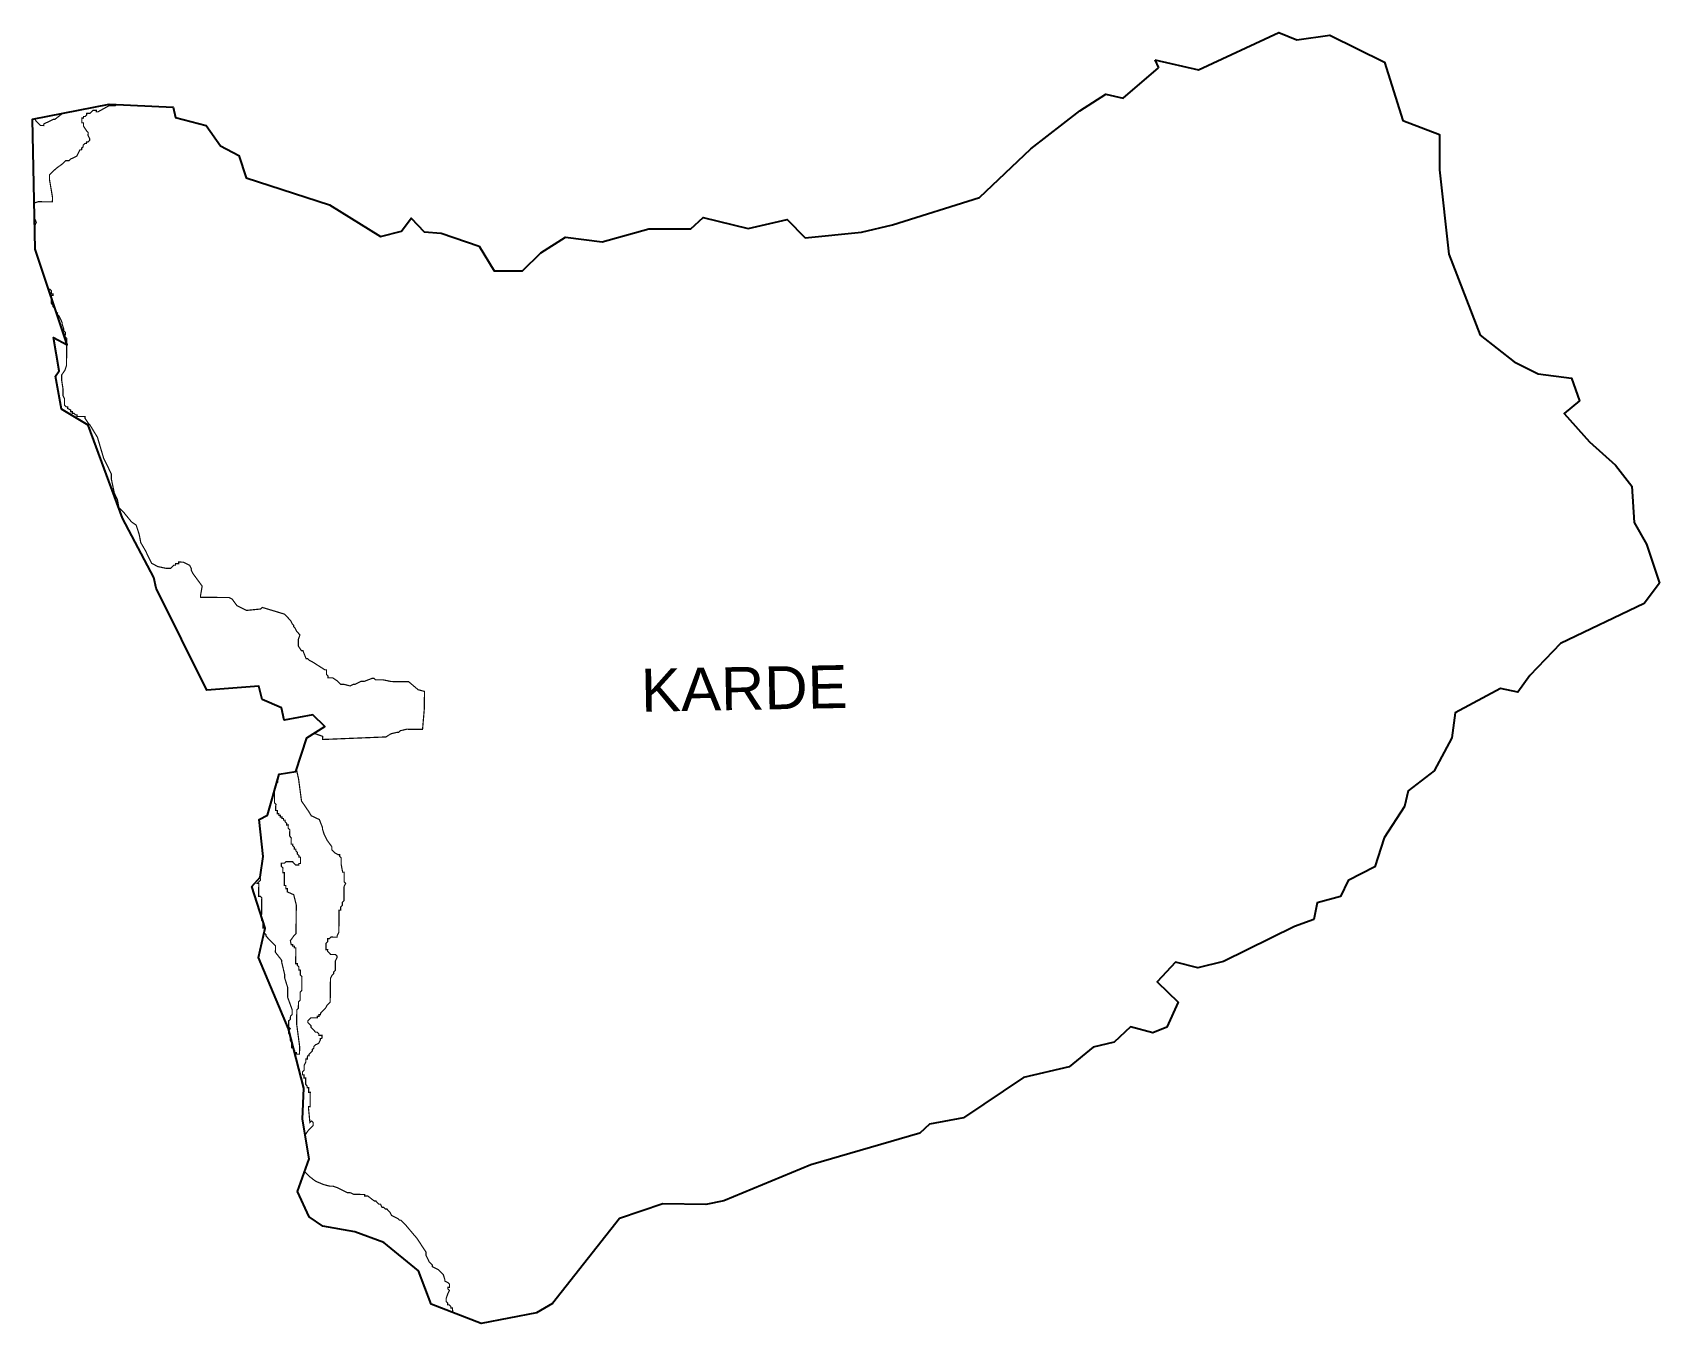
# Model space of a CAD drawing. Header units: metres. Extents: x 300549 to 304668, y 1962250 to 1965518.
import ezdxf

# ---------------------------------------------------------------- set-up
doc = ezdxf.new("R2010")
doc.units = ezdxf.units.M
for name, color, linetype in [('HAZARDS LINE', 1, 'Continuous'), ('village', 3, 'Continuous'), ('VILLAGE NAME', 250, 'Continuous')]:
    doc.layers.add(name, color=color, linetype=linetype)
doc.styles.get("Standard").update_dxf_attribs({"font": 'simplex.shx'})

msp = doc.modelspace()

# ---------------------------------------------------------------- linework, layer by layer
at = {"layer": 'HAZARDS LINE', "lineweight": 18, "const_width": 3.01}
for points in [[(300553.4, 1965086.7), (300563.4, 1965089.9), (300587.5, 1965089.6), (300599.6, 1965089.5), (300599.6, 1965093.5), (300599.7, 1965097.5), (300599.7, 1965101.6), (300592.2, 1965145.9), (300592.2, 1965149.9), (300592.3, 1965153.9), (300592.3, 1965157.9), (300596.4, 1965161.9), (300600.4, 1965165.9), (300604.5, 1965169.9), (300608.6, 1965173.8), (300624.8, 1965185.7), (300628.8, 1965189.7), (300632.9, 1965193.7), (300636.9, 1965193.6), (300640.9, 1965193.6), (300645, 1965197.5), (300661.2, 1965205.4), (300669.4, 1965221.4), (300673.4, 1965221.4), (300673.5, 1965225.4), (300677.5, 1965229.3), (300677.6, 1965233.4), (300681.6, 1965237.3), (300685.6, 1965237.3), (300685.7, 1965241.3), (300689.7, 1965241.3), (300693.8, 1965245.2), (300693.8, 1965249.3), (300689.9, 1965257.3), (300689.9, 1965261.4), (300690, 1965265.4), (300686, 1965269.5), (300678.1, 1965281.6), (300678.1, 1965285.6), (300678.2, 1965289.6), (300674.2, 1965289.7), (300674.2, 1965293.7), (300674.2, 1965297.7), (300674.3, 1965301.7), (300678.3, 1965301.7), (300678.4, 1965305.7), (300682.4, 1965305.7), (300686.4, 1965309.6), (300686.5, 1965313.7), (300690.5, 1965313.6), (300694.5, 1965313.6), (300702.6, 1965321.5), (300706.7, 1965321.5), (300710.7, 1965321.4), (300710.6, 1965317.4), (300714.7, 1965317.4), (300743, 1965333.1), (300751, 1965333.1), (300755, 1965333), (300759, 1965333), (300762.4, 1965336.3)], [(300554.5, 1965027.9), (300558.8, 1965037.7), (300554.1, 1965048.6)]]:
    msp.add_lwpolyline(points, dxfattribs=at)
at = {"layer": 'HAZARDS LINE', "lineweight": 18}
for points in [[(300626.2, 1965314.3, 3.01, 3.01, 0), (300605.9, 1965298.5, 3.01, 3.01, 0), (300601.9, 1965298.5, 3.01, 3.01, 0), (300577.7, 1965286.7, 3.01, 3.01, 0), (300577.6, 1965282.7, 3.01, 3.01, 0), (300573.6, 1965282.8, 3.01, 3.01, 0), (300569.6, 1965282.8, 3.01, 3.01, 0), (300557.7, 1965295, 3.01, 3.01, 0), (300555, 1965300.4, 3.01, 3.01, 0)], [(301261.5, 1963743.9, 3.01, 3.01, 0), (301283.9, 1963736.2, 3.01, 3.01, 0), (301283.8, 1963728.2, 3.01, 3.01, 0), (301444.2, 1963734.7, 3.01, 3.01, 0), (301456.3, 1963742.6, 3.01, 3.01, 0), (301472.4, 1963746.4, 3.01, 3.01, 0), (301476.4, 1963746.4, 3.01, 3.01, 0), (301480.4, 1963750.4, 3.01, 3.01, 0), (301496.5, 1963754.2, 3.01, 3.01, 0), (301536.6, 1963753.8, 3.01, 3.01, 0), (301541.1, 1963805.9, 3.01, 3.01, 0), (301541.5, 1963850, 3.01, 3.01, 0), (301525.5, 1963854.2, 3.01, 3.01, 0), (301501.6, 1963874.4, 3.01, 3.01, 0), (301457.6, 1963874.9, 3.01, 3.01, 0), (301437.6, 1963879.1, 3.01, 3.01, 0), (301417.5, 1963879.2, 3.01, 3.01, 0), (301413.5, 1963883.3, 3.01, 3.01, 0), (301409.5, 1963883.3, 3.01, 3.01, 0), (301389.4, 1963875.5, 3.01, 3.01, 0), (301381.4, 1963875.6, 3.01, 3.01, 0), (301365.3, 1963867.7, 3.01, 3.01, 0), (301361.3, 1963867.8, 3.01, 3.01, 0), (301353.2, 1963863.8, 3.01, 3.01, 0), (301337.2, 1963868, 3.01, 3.01, 0), (301329.2, 1963868.1, 3.01, 3.01, 0), (301321.3, 1963876.2, 3.01, 3.01, 0), (301309.3, 1963884.3, 3.01, 3.01, 0), (301297.3, 1963884.4, 3.01, 3.01, 0), (301297.4, 1963888.4, 3.01, 3.01, 0), (301293.4, 1963892.5, 3.01, 3.01, 0), (301293.5, 1963904.5, 3.01, 3.01, 0), (301289.5, 1963904.5, 3.01, 3.01, 0), (301257.6, 1963924.9, 3.01, 3.01, 0), (301249.7, 1963928.9, 3.01, 3.01, 0), (301245.7, 1963933, 3.01, 3.01, 0), (301241.7, 1963933, 3.01, 3.01, 0), (301233.8, 1963953.1, 3.01, 3.01, 0), (301229.8, 1963953.2, 3.01, 3.01, 0), (301221.9, 1963965.3, 3.01, 3.01, 0), (301222.1, 1963981.3, 3.01, 3.01, 0), (301226.2, 1963993.3, 3.01, 3.01, 0), (301218.3, 1964001.4, 3.01, 3.01, 0), (301214.3, 1964009.5, 3.01, 3.01, 0), (301210.4, 1964013.5, 3.01, 3.01, 0), (301210.4, 1964017.5, 3.01, 3.01, 0), (301206.4, 1964021.6, 3.01, 3.01, 0), (301202.5, 1964029.6, 3.01, 3.01, 0), (301198.5, 1964033.7, 3.01, 3.01, 0), (301190.6, 1964041.8, 3.01, 3.01, 0), (301186.6, 1964045.8, 3.01, 3.01, 0), (301130.9, 1964062.6, 3.01, 3.01, 0), (301126.8, 1964058.6, 3.01, 3.01, 0), (301090.6, 1964055, 3.01, 3.01, 0), (301066.6, 1964067.3, 3.01, 3.01, 0), (301054.7, 1964083.5, 3.01, 3.01, 0), (301046.7, 1964087.6, 3.01, 3.01, 0), (300974.4, 1964088.4, 3.01, 3.01, 0), (300974.5, 1964092.4, 3.01, 3.01, 0), (300978.7, 1964116.5, 3.01, 3.01, 0), (300955, 1964148.9, 3.01, 3.01, 0), (300951, 1964157, 3.01, 3.01, 0), (300951.1, 1964161, 3.01, 3.01, 0), (300947.2, 1964169.1, 3.01, 3.01, 0), (300931.2, 1964177.3, 3.01, 3.01, 0), (300919.1, 1964177.5, 3.01, 3.01, 0), (300919.1, 1964173.5, 3.01, 3.01, 0), (300911, 1964173.5, 3.01, 3.01, 0), (300911, 1964169.5, 3.01, 3.01, 0), (300907, 1964169.6, 3.01, 3.01, 0), (300902.9, 1964165.6, 3.01, 3.01, 0), (300898.8, 1964161.6, 3.01, 3.01, 0), (300886.8, 1964161.7, 3.01, 3.01, 0), (300866.7, 1964166, 3.01, 3.01, 0), (300850.8, 1964174.2, 3.01, 3.01, 0), (300835, 1964206.5, 3.01, 3.01, 0), (300823.2, 1964226.8, 3.01, 3.01, 0), (300819.4, 1964246.9, 3.01, 3.01, 0), (300815.5, 1964259, 3.01, 3.01, 0), (300811.6, 1964271.1, 3.01, 3.01, 0), (300799.7, 1964279.3, 3.01, 3.01, 0), (300779.8, 1964303.6, 3.01, 3.01, 0), (300767.9, 1964315.8, 3.01, 3.01, 0), (300764.1, 1964336, 3.01, 3.01, 0), (300756.3, 1964352.1, 3.01, 3.01, 0), (300748.6, 1964388.4, 3.01, 3.01, 0), (300748.8, 1964400.5, 3.01, 3.01, 0), (300740.9, 1964416.6, 3.01, 3.01, 0), (300729.1, 1964440.9, 3.01, 3.01, 0), (300713.6, 1964493.3, 3.01, 3.01, 0), (300693.9, 1964525.7, 3.01, 3.01, 0), (300689.9, 1964529.7, 3.01, 3.01, 0), (300682, 1964541.9, 3.01, 3.01, 0), (300682, 1964545.9, 3.01, 3.01, 0), (300661.9, 1964546.1, 3.01, 3.01, 0), (300662, 1964550.1, 3.01, 3.01, 0), (300658, 1964550.2, 3.01, 3.01, 0), (300654, 1964554.3, 3.01, 3.01, 0), (300650, 1964554.3, 3.01, 3.01, 0), (300650, 1964558.3, 3.01, 3.01, 0), (300646, 1964558.4, 3.01, 3.01, 0), (300646, 1964562.4, 3.01, 3.01, 0), (300638, 1964566.5, 3.01, 3.01, 0), (300638.1, 1964570.5, 3.01, 3.01, 0), (300634.1, 1964570.6, 3.01, 3.01, 0), (300630.1, 1964574.6, 3.01, 3.01, 0), (300630.3, 1964590.7, 3.01, 3.01, 0), (300626.3, 1964598.8, 3.01, 3.01, 0), (300626.5, 1964614.9, 3.01, 3.01, 0), (300622.8, 1964639, 3.01, 3.01, 0), (300622.9, 1964651.1, 3.01, 3.01, 0), (300631.1, 1964663, 3.01, 3.01, 0), (300635.2, 1964675.1, 3.01, 3.01, 0), (300636, 1964743.4, 3.01, 3.01, 0), (300632, 1964747.5, 3.01, 3.01, 0), (300632.1, 1964759.5, 3.01, 3.01, 0), (300628.2, 1964763.6, 3.01, 3.01, 0), (300628.2, 1964767.6, 3.01, 3.01, 0), (300624.3, 1964779.7, 3.01, 3.01, 0), (300624.4, 1964783.7, 3.01, 3.01, 0), (300616.5, 1964799.9, 3.01, 3.01, 0), (300612.5, 1964803.9, 3.01, 3.01, 0), (300612.6, 1964808, 3.01, 3.01, 0), (300608.6, 1964808, 3.01, 3.01, 0), (300604.7, 1964820.1, 3.01, 3.01, 0), (300600.7, 1964824.2, 3.01, 3.01, 0), (300600.7, 1964828.2, 3.01, 3.01, 0), (300596.8, 1964832.3, 3.01, 3.01, 0), (300597, 1964852.4, 3.01, 3.01, 0), (300601, 1964852.3, 3.01, 3.01, 0), (300601, 1964856.3, 3.01, 3.01, 0), (300597, 1964856.4, 3.01, 3.01, 0), (300597.1, 1964864.4, 3.01, 3.01, 0), (300593.1, 1964868.5, 3.01, 3.01, 0), (300589.6, 1964868.5, 3.01, 3.01, 0)], [(301239.6, 1962727, 3.01, 3.01, 0), (301247.3, 1962738.3, 3.01, 3.01, 0), (301251.4, 1962742.3, 3.01, 3.01, 0), (301259.5, 1962750.3, 3.01, 3.01, 0), (301259.6, 1962758.3, 3.01, 3.01, 0), (301255.6, 1962762.3, 3.01, 3.01, 0), (301251.5, 1962758.4, 3.01, 3.01, 0), (301247.9, 1962794.6, 3.01, 3.01, 0), (301247.9, 1962798.6, 3.01, 3.01, 0), (301251.9, 1962798.5, 3.01, 3.01, 0), (301252.3, 1962834.7, 3.01, 3.01, 0), (301248.3, 1962834.7, 3.01, 3.01, 0), (301248.4, 1962846.8, 3.01, 3.01, 0), (301244.4, 1962846.8, 3.01, 3.01, 0), (301244.4, 1962850.9, 3.01, 3.01, 0), (301240.5, 1962854.9, 3.01, 3.01, 0), (301240.6, 1962871, 3.01, 3.01, 0), (301236.6, 1962871, 3.01, 3.01, 0), (301236.7, 1962879.1, 3.01, 3.01, 0), (301232.7, 1962879.1, 3.01, 3.01, 0), (301232.8, 1962887.1, 3.01, 3.01, 0), (301236.8, 1962891.1, 3.01, 3.01, 0), (301236.9, 1962903.2, 3.01, 3.01, 0), (301241, 1962911.2, 3.01, 3.01, 0), (301241.1, 1962919.2, 3.01, 3.01, 0), (301245.1, 1962919.2, 3.01, 3.01, 0), (301245.2, 1962927.2, 3.01, 3.01, 0), (301249.2, 1962927.1, 3.01, 3.01, 0), (301249.3, 1962931.2, 3.01, 3.01, 0), (301253.3, 1962935.1, 3.01, 3.01, 0), (301257.4, 1962939.1, 3.01, 3.01, 0), (301257.4, 1962943.1, 3.01, 3.01, 0), (301261.5, 1962947.1, 3.01, 3.01, 0), (301261.5, 1962951.1, 3.01, 3.01, 0), (301265.6, 1962955.1, 3.01, 3.01, 0), (301273.7, 1962959, 3.01, 3.01, 0), (301277.8, 1962967, 3.01, 3.01, 0), (301277.8, 1962971.1, 3.01, 3.01, 0), (301281.8, 1962971, 3.01, 3.01, 0), (301281.9, 1962979, 3.01, 3.01, 0), (301273.9, 1962979.1, 3.01, 3.01, 0), (301273.9, 1962983.1, 3.01, 3.01, 0), (301269.9, 1962987.2, 3.01, 3.01, 0), (301265.9, 1962987.2, 3.01, 3.01, 0), (301261.9, 1962991.3, 3.01, 3.01, 0), (301254, 1962999.4, 3.01, 3.01, 0), (301254, 1963003.4, 3.01, 3.01, 0), (301250, 1963007.5, 3.01, 3.01, 0), (301246.1, 1963011.6, 3.01, 3.01, 0), (301246.1, 1963015.6, 3.01, 3.01, 0), (301250.2, 1963019.5, 3.01, 3.01, 0), (301254.2, 1963023.5, 3.01, 3.01, 0), (301270.3, 1963023.4, 3.01, 3.01, 0), (301270.3, 1963027.4, 3.01, 3.01, 0), (301274.4, 1963027.3, 3.01, 3.01, 0), (301274.4, 1963031.4, 3.01, 3.01, 0), (301278.4, 1963031.3, 3.01, 3.01, 0), (301278.5, 1963035.3, 3.01, 3.01, 0), (301286.6, 1963043.3, 3.01, 3.01, 0), (301290.6, 1963047.3, 3.01, 3.01, 0), (301294.7, 1963055.3, 3.01, 3.01, 0), (301302.8, 1963063.2, 3.01, 3.01, 0), (301303.5, 1963123.5, 3.01, 3.01, 0), (301307.6, 1963131.5, 3.01, 3.01, 0), (301311.6, 1963135.4, 3.01, 3.01, 0), (301311.6, 1963139.5, 3.01, 3.01, 0), (301315.7, 1963143.4, 3.01, 3.01, 0), (301316, 1963167.5, 3.01, 3.01, 0), (301320.1, 1963175.5, 3.01, 3.01, 0), (301320.1, 1963179.6, 3.01, 3.01, 0), (301316.1, 1963183.6, 3.01, 3.01, 0), (301304.1, 1963183.7, 3.01, 3.01, 0), (301296.1, 1963191.8, 3.01, 3.01, 0), (301296.2, 1963195.9, 3.01, 3.01, 0), (301292.1, 1963195.9, 3.01, 3.01, 0), (301292.3, 1963212, 3.01, 3.01, 0), (301296.4, 1963216, 3.01, 3.01, 0), (301296.4, 1963224, 3.01, 3.01, 0), (301300.5, 1963223.9, 3.01, 3.01, 0), (301304.5, 1963227.9, 3.01, 3.01, 0), (301320.6, 1963227.8, 3.01, 3.01, 0), (301320.6, 1963231.8, 3.01, 3.01, 0), (301324.7, 1963239.8, 3.01, 3.01, 0), (301325.3, 1963296, 3.01, 3.01, 0), (301329.3, 1963296, 3.01, 3.01, 0), (301329.4, 1963304, 3.01, 3.01, 0), (301333.4, 1963308, 3.01, 3.01, 0), (301333.5, 1963316, 3.01, 3.01, 0), (301337.6, 1963320, 3.01, 3.01, 0), (301338, 1963356.2, 3.01, 3.01, 0), (301342.1, 1963364.1, 3.01, 3.01, 0), (301338.1, 1963368.2, 3.01, 3.01, 0), (301338.3, 1963392.3, 3.01, 3.01, 0), (301334.3, 1963392.4, 3.01, 3.01, 0), (301330.5, 1963412.5, 3.01, 3.01, 0), (301330.7, 1963428.6, 3.01, 3.01, 0), (301326.7, 1963432.6, 3.01, 3.01, 0), (301326.7, 1963436.6, 3.01, 3.01, 0), (301322.7, 1963436.7, 3.01, 3.01, 0), (301314.7, 1963440.8, 3.01, 3.01, 0), (301310.7, 1963444.8, 3.01, 3.01, 0), (301306.8, 1963448.9, 3.01, 3.01, 0), (301306.8, 1963456.9, 3.01, 3.01, 0), (301295, 1963473.1, 3.01, 3.01, 0), (301287.1, 1963489.3, 3.01, 3.01, 0), (301283.2, 1963501.4, 3.01, 3.01, 0), (301283.2, 1963505.4, 3.01, 3.01, 0), (301275.4, 1963525.5, 3.01, 3.01, 0), (301254.8, 1963535.2, 3.01, 3.01, 0), (301248.5, 1963545.7, 3.01, 3.01, 0), (301230.2, 1963572.4, 3.01, 3.01, 0), (301222.7, 1963628.6, 3.01, 3.01, 0), (301217.5, 1963651.9, 3.01, 3.01, 0)], [(301614, 1962277, 3.01, 3.01, 0), (301612.3, 1962284.6, 3.01, 3.01, 0), (301612.3, 1962288.6, 3.01, 3.01, 0), (301608.3, 1962288.7, 3.01, 3.01, 0), (301608.3, 1962292.7, 3.01, 3.01, 0), (301604.4, 1962296.7, 3.01, 3.01, 0), (301600.4, 1962296.8, 3.01, 3.01, 0), (301600.4, 1962300.8, 3.01, 3.01, 0), (301596.4, 1962304.9, 3.01, 3.01, 0), (301596.5, 1962312.9, 3.01, 3.01, 0), (301600.6, 1962324.9, 3.01, 3.01, 0), (301604.7, 1962332.9, 3.01, 3.01, 0), (301600.8, 1962337, 3.01, 3.01, 0), (301600.8, 1962341, 3.01, 3.01, 0), (301604.8, 1962340.9, 3.01, 3.01, 0), (301604.9, 1962349, 3.01, 3.01, 0), (301600.9, 1962353, 3.01, 3.01, 0), (301592.9, 1962357.1, 3.01, 3.01, 0), (301593, 1962361.1, 3.01, 3.01, 0), (301589.1, 1962373.2, 3.01, 3.01, 0), (301581.1, 1962381.4, 3.01, 3.01, 0), (301577.2, 1962385.4, 3.01, 3.01, 0), (301569.2, 1962389.5, 3.01, 3.01, 0), (301561.2, 1962393.6, 3.01, 3.01, 0), (301561.2, 1962397.6, 3.01, 3.01, 0), (301553.3, 1962405.7, 3.01, 3.01, 0), (301545.4, 1962421.9, 3.01, 3.01, 0), (301545.5, 1962429.9, 3.01, 3.01, 0), (301521.7, 1962466.3, 3.01, 3.01, 0), (301517.8, 1962470.4, 3.01, 3.01, 0), (301493.9, 1962498.8, 3.01, 3.01, 0), (301486, 1962506.9, 3.01, 3.01, 0), (301482, 1962510.9, 3.01, 3.01, 0), (301478, 1962511, 3.01, 3.01, 0), (301474, 1962515, 3.01, 3.01, 0), (301458, 1962523.2, 3.01, 3.01, 0), (301454.1, 1962531.3, 3.01, 3.01, 0), (301450.1, 1962535.4, 3.01, 3.01, 0), (301446.2, 1962539.4, 3.01, 3.01, 0), (301442.1, 1962539.5, 3.01, 3.01, 0), (301438.2, 1962543.5, 3.01, 3.01, 0), (301434.1, 1962543.6, 3.01, 3.01, 0), (301430.2, 1962551.6, 3.01, 3.01, 0), (301426.2, 1962551.7, 3.01, 3.01, 0), (301422.2, 1962555.7, 3.01, 3.01, 0), (301418.2, 1962559.8, 3.01, 3.01, 0), (301414.2, 1962559.8, 3.01, 3.01, 0), (301398.3, 1962572.1, 3.01, 3.01, 0), (301390.2, 1962572.1, 3.01, 3.01, 0), (301390.3, 1962576.2, 3.01, 3.01, 0), (301362.2, 1962576.4, 3.01, 3.01, 0), (301354.2, 1962580.5, 3.01, 3.01, 0), (301346.1, 1962580.6, 3.01, 3.01, 0), (301330.2, 1962588.8, 3.01, 3.01, 0), (301322.2, 1962592.9, 3.01, 3.01, 0), (301310.2, 1962597.1, 3.01, 3.01, 0), (301302.1, 1962597.1, 3.01, 3.01, 0), (301286.1, 1962601.3, 3.01, 3.01, 0), (301266.1, 1962609.6, 3.01, 3.01, 0), (301250.1, 1962621.8, 3.01, 3.01, 0), (301238.2, 1962634, 3.01, 3.01, 0), (301238.1, 1962634.2, 3.01, 3.01, 0)]]:
    msp.add_lwpolyline(points, format="xyseb", dxfattribs=at)
at = {"layer": 'HAZARDS LINE'}
msp.add_lwpolyline([(301170.8, 1963629.1, 3.01, 3.01, 0), (301170.3, 1963624, 3.01, 3.01, 0), (301170.3, 1963619.9, 3.01, 3.01, 0), (301166.2, 1963616, 3.01, 3.01, 0), (301162, 1963599.9, 3.01, 3.01, 0), (301161.7, 1963567.8, 3.01, 3.01, 0), (301165.6, 1963563.7, 3.01, 3.01, 0), (301165, 1963560.5, 3.02, 3.02, 0), (301164.8, 1963548.4, 3.02, 3.02, 0), (301168.9, 1963548.3, 3.02, 3.02, 0), (301168.7, 1963540.3, 3.02, 3.02, 0), (301172.8, 1963540.2, 3.02, 3.02, 0), (301172.7, 1963536.2, 3.02, 3.02, 0), (301176.8, 1963536.1, 3.02, 3.02, 0), (301176.7, 1963532.1, 3.02, 3.02, 0), (301180.7, 1963532.1, 3.02, 3.02, 0), (301180.7, 1963528, 3.02, 3.02, 0), (301184.7, 1963528, 3.02, 3.02, 0), (301184.7, 1963523.9, 3.02, 3.02, 0), (301188.7, 1963523.9, 3.02, 3.02, 0), (301188.6, 1963519.9, 3.02, 3.02, 0), (301192.6, 1963515.8, 3.02, 3.02, 0), (301192.6, 1963511.7, 3.02, 3.02, 0), (301196.6, 1963511.7, 3.02, 3.02, 0), (301196.5, 1963503.6, 3.02, 3.02, 0), (301200.5, 1963499.5, 3.02, 3.02, 0), (301200.3, 1963483.4, 3.02, 3.02, 0), (301204.2, 1963479.3, 3.02, 3.02, 0), (301204, 1963463.2, 3.02, 3.02, 0), (301208.1, 1963463.1, 3.02, 3.02, 0), (301208, 1963459.1, 3.02, 3.02, 0), (301212, 1963455, 3.01, 3.01, 0), (301211.8, 1963450.5, 3.01, 3.01, 0), (301215.8, 1963450.5, 3.01, 3.01, 0), (301215.8, 1963446.4, 3.01, 3.01, 0), (301219.7, 1963442.4, 3.01, 3.01, 0), (301219.7, 1963438.4, 3.01, 3.01, 0), (301223.7, 1963434.3, 3.01, 3.01, 0), (301223.6, 1963430.3, 3.01, 3.01, 0), (301227.6, 1963430.3, 3.01, 3.01, 0), (301227.5, 1963414.2, 3.01, 3.01, 0), (301223.5, 1963414.2, 3.01, 3.01, 0), (301223.4, 1963410.2, 3.01, 3.01, 0), (301215.4, 1963410.3, 3.01, 3.01, 0), (301211.4, 1963414.7, 3.02, 3.02, 0), (301207.5, 1963418.8, 3.02, 3.02, 0), (301191.3, 1963419, 3.02, 3.02, 0), (301187.3, 1963415, 3.02, 3.02, 0), (301179.2, 1963415.1, 3.02, 3.02, 0), (301179.1, 1963407.1, 3.02, 3.02, 0), (301183.1, 1963403, 3.02, 3.02, 0), (301182.9, 1963390.9, 3.02, 3.02, 0), (301186.9, 1963390.8, 3.02, 3.02, 0), (301186.5, 1963358.6, 3.02, 3.02, 0), (301190.5, 1963358.5, 3.02, 3.02, 0), (301190.4, 1963350.4, 3.02, 3.02, 0), (301194.5, 1963350.4, 3.02, 3.02, 0), (301194.4, 1963342.3, 3.02, 3.02, 0), (301210.4, 1963335.2, 3.01, 3.01, 0), (301217, 1963309.2, 3.01, 3.01, 0), (301216.2, 1963236.9, 3.01, 3.01, 0), (301212.2, 1963232.9, 3.01, 3.01, 0), (301202, 1963218.9, 3.01, 3.01, 0), (301203.9, 1963208.9, 3.01, 3.01, 0), (301207.9, 1963208.8, 3.01, 3.01, 0), (301207.9, 1963204.8, 3.01, 3.01, 0), (301211.9, 1963204.8, 3.01, 3.01, 0), (301211.8, 1963200.7, 3.01, 3.01, 0), (301215.9, 1963200.7, 3.01, 3.01, 0), (301215.4, 1963160.5, 3.01, 3.01, 0), (301219.5, 1963160.5, 3.01, 3.01, 0), (301219.4, 1963156.5, 3.01, 3.01, 0), (301223.4, 1963152.4, 3.01, 3.01, 0), (301223.3, 1963144.4, 3.01, 3.01, 0), (301227.3, 1963144.3, 3.01, 3.01, 0), (301227.2, 1963132.3, 3.01, 3.01, 0), (301231.2, 1963128.2, 3.01, 3.01, 0), (301230.8, 1963092.1, 3.01, 3.01, 0), (301226.8, 1963088.1, 3.01, 3.01, 0), (301226.6, 1963068, 3.01, 3.01, 0), (301222.5, 1963064, 3.01, 3.01, 0), (301222.3, 1963048, 3.01, 3.01, 0), (301218.3, 1963044, 3.01, 3.01, 0), (301217.9, 1963007.8, 3.01, 3.01, 0), (301225.4, 1962951.5, 3.01, 3.01, 0), (301225.2, 1962931.4, 3.01, 3.01, 0), (301217.1, 1962931.5, 3.01, 3.01, 0), (301217.2, 1962935.5, 3.01, 3.01, 0), (301213.2, 1962935.5, 3.01, 3.01, 0), (301213.2, 1962939.6, 3.01, 3.01, 0), (301209.2, 1962943.6, 3.01, 3.01, 0), (301209.3, 1962947.6, 3.01, 3.01, 0), (301205.3, 1962947.7, 3.01, 3.01, 0), (301205.4, 1962959.7, 3.01, 3.01, 0), (301201.4, 1962967.8, 3.01, 3.01, 0), (301201.6, 1962979.9, 3.01, 3.01, 0), (301197.6, 1962983.9, 3.01, 3.01, 0), (301197.7, 1962992, 3.01, 3.01, 0), (301201.7, 1962995.9, 3.01, 3.01, 0), (301197.7, 1963000, 3.01, 3.01, 0), (301197.9, 1963016.1, 3.01, 3.01, 0), (301202, 1963020, 3.01, 3.01, 0), (301202, 1963024.1, 3.02, 3.02, 0), (301202.3, 1963027.6, 3.02, 3.02, 0), (301206.4, 1963031.6, 3.02, 3.02, 0), (301206.6, 1963043.7, 3.02, 3.02, 0), (301194.9, 1963076.1, 3.02, 3.02, 0), (301195.2, 1963100.3, 3.02, 3.02, 0), (301187.5, 1963124.6, 3.02, 3.02, 0), (301187.6, 1963132.7, 3.02, 3.02, 0), (301179.9, 1963165.1, 3.02, 3.02, 0), (301180, 1963169.1, 3.02, 3.02, 0), (301164.1, 1963189.5, 3.02, 3.02, 0), (301164.3, 1963205.6, 3.02, 3.02, 0), (301160.4, 1963209.7, 3.02, 3.02, 0), (301140.5, 1963230.1, 3.02, 3.02, 0), (301140.5, 1963234.1, 3.02, 3.02, 0), (301136.5, 1963238.2, 3.02, 3.02, 0), (301136.7, 1963250.3, 3.02, 3.02, 0), (301132.7, 1963250.4, 3.02, 3.02, 0), (301132.9, 1963266.5, 3.02, 3.02, 0), (301128.9, 1963270.6, 3.02, 3.02, 0), (301129.6, 1963327, 3.02, 3.02, 0), (301125.7, 1963331.1, 3.02, 3.02, 0), (301121.6, 1963331.2, 3.02, 3.02, 0), (301122.1, 1963363.4, 3.02, 3.02, 0), (301118, 1963363.5, 3.02, 3.02, 0), (301122.1, 1963367.5, 3.02, 3.02, 0), (301126.2, 1963371.5, 3.02, 3.02, 0), (301126.3, 1963375.5, 3.02, 3.02, 0), (301124, 1963377.8, 3.02, 3.02, 0)], format="xyseb", dxfattribs=at)
at = {"layer": 'village', "flags": 128}
msp.add_lwpolyline([(303390.7, 1965449), (303399.5, 1965429.2)], dxfattribs=at)
at = {"layer": 'village', "color": 3, "true_color": 0x00ff00}
for points in [[(303390.7, 1965449, 0), (303500.9, 1965424.1, 0), (303704, 1965518.3, 0), (303750, 1965499.6, 0), (303833.2, 1965511.6, 0), (303971.5, 1965443.6, 0), (304018.3, 1965295.8, 0), (304110.9, 1965260.5, 0), (304111.2, 1965170.7, 0), (304134.7, 1964957.3, 0), (304213.7, 1964751.7, 0), (304300.5, 1964684.6, 0), (304361.1, 1964654.5, 0), (304445.4, 1964643.3, 0), (304465.5, 1964586, 0), (304426.5, 1964553.4, 0), (304491.2, 1964481.5, 0), (304556.7, 1964423, 0), (304597.7, 1964369.8, 0), (304603.9, 1964277.7, 0), (304635, 1964222.8, 0), (304668, 1964124.3, 0)], [(304668, 1964124.3, 0), (304629.6, 1964072.2, 0), (304417.3, 1963971.4, 0), (304339.5, 1963890.5, 0), (304309.7, 1963848.4, 0), (304265.6, 1963857.6, 0), (304151, 1963795.9, 0), (304142.2, 1963732.5, 0), (304097.6, 1963648.8, 0), (304031.5, 1963598.5, 0), (304022.5, 1963558.2, 0), (303970.8, 1963479.1, 0), (303947.2, 1963405.4, 0), (303879.7, 1963371.1, 0), (303860.6, 1963330.3, 0), (303801.5, 1963314.2, 0), (303792.7, 1963272.6, 0), (303744.1, 1963255, 0), (303564.5, 1963166.4, 0), (303499.4, 1963149.7, 0), (303443.2, 1963164.4, 0), (303396.8, 1963114.4, 0), (303449.3, 1963063.4, 0), (303420.8, 1962999.5, 0), (303385.1, 1962985.4, 0), (303328.8, 1963000.5, 0), (303287.5, 1962961.4, 0), (303234.4, 1962948.9, 0), (303173.6, 1962899.5, 0), (303057.7, 1962872.5, 0), (302906.2, 1962770.3, 0), (302819.9, 1962754.1, 0), (302795.6, 1962731.2, 0), (302519.7, 1962650.8, 0), (302299.7, 1962560.3, 0), (302253.5, 1962550.4, 0), (302144.8, 1962552.8, 0), (302035.1, 1962515.6, 0), (301865.9, 1962299.8, 0), (301825, 1962276.3, 0), (301685.3, 1962249.5, 0), (301558.5, 1962298.3, 0), (301526.6, 1962382.5, 0), (301438.2, 1962454.3, 0), (301365.3, 1962481.8, 0), (301284, 1962496.3, 0), (301249.5, 1962519.7, 0), (301219.9, 1962583.6, 0), (301249.7, 1962666.7, 0), (301232.9, 1962766.8, 0), (301235.9, 1962845.6, 0), (301197.2, 1962995.9, 0), (301121.3, 1963176.4, 0), (301137.8, 1963250.2, 0), (301104.5, 1963356.1, 0), (301125.8, 1963379.8, 0), (301133.4, 1963431.9, 0), (301123.4, 1963525.3, 0), (301144.5, 1963536.6, 0), (301173.9, 1963640.1, 0), (301215.9, 1963647.1, 0), (301243.4, 1963732.6, 0), (301289.6, 1963761.4, 0), (301259, 1963790.3, 0), (301185.9, 1963777.3, 0), (301179.3, 1963808.1, 0), (301130.7, 1963829.1, 0), (301121.9, 1963863.2, 0), (300990.9, 1963853.3, 0), (300861.9, 1964111.5, 0), (300856.4, 1964138.6, 0), (300776.9, 1964288.6, 0), (300689.9, 1964524.3, 0), (300622.6, 1964564.5, 0), (300607.1, 1964647.8, 0), (300616.9, 1964661.6, 0), (300602, 1964745.7, 0), (300637, 1964727.2, 0), (300555.6, 1964970, 0), (300549.3, 1965299.2, 0), (300743.2, 1965337.2, 0), (300905.5, 1965329, 0), (300911, 1965303, 0), (300988.6, 1965283.2, 0), (301025, 1965231.6, 0), (301071.7, 1965207.1, 0), (301090.4, 1965150.6, 0), (301301.2, 1965082.3, 0), (301430.4, 1965001.8, 0), (301483.2, 1965015.2, 0), (301507.7, 1965048.4, 0), (301540.3, 1965013.3, 0), (301583.7, 1965010.4, 0), (301680.1, 1964977, 0), (301718.3, 1964915.3, 0), (301790, 1964915.3, 0), (301836, 1964960.3, 0), (301898.4, 1964999.9, 0), (301991.6, 1964988.5, 0), (302109.1, 1965021.5, 0), (302216.2, 1965021.4, 0), (302247.1, 1965050.3, 0), (302361.2, 1965022.2, 0), (302459.4, 1965044.8, 0), (302504.9, 1964998.4, 0), (302647.7, 1965012.4, 0), (302726.6, 1965031.1, 0), (302946.2, 1965100.4, 0), (303076.9, 1965223.5, 0), (303200.6, 1965320.1, 0), (303266.8, 1965361.8, 0), (303309.9, 1965352.4, 0), (303399.5, 1965429.2, 0)]]:
    msp.add_polyline3d(points, dxfattribs=at)

# ---------------------------------------------------------------- texts
at = {"layer": 'VILLAGE NAME', "insert": (302088.4, 1963906.9), "char_height": 108.748, "attachment_point": 1, "rotation": 1.1028}
msp.add_mtext_dynamic_manual_height_columns('{\\fArial|b0|i0|c0|p34;KARDE}', width=1571.314, gutter_width=543.7, heights=[0], dxfattribs=at)

doc.saveas('drawing.dxf')
